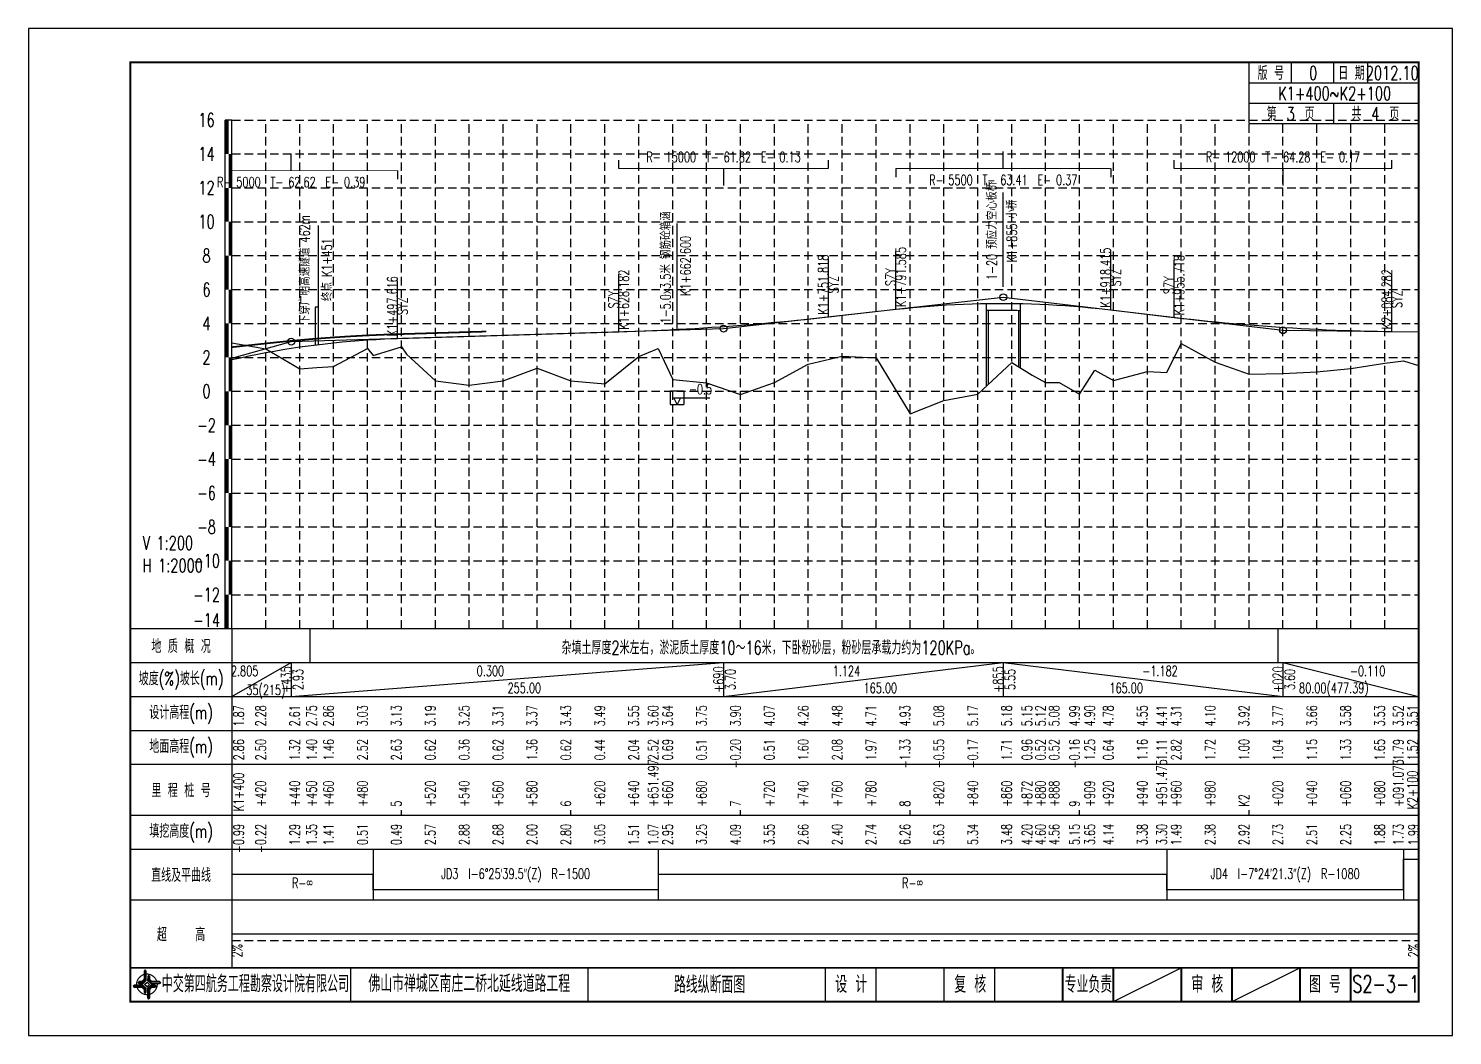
# Model space of a CAD drawing. Header units: inches. Extents: x 284 to 3896, y 3838 to 5329.
# Drawn here: x 2132 to 2972, y 4735 to 5329 of the extents above; entities that cross this region are included whole.
import ezdxf
from ezdxf.enums import TextEntityAlignment as Align

# ---------------------------------------------------------------- set-up
doc = ezdxf.new("R2010")
doc.units = ezdxf.units.IN
doc.header["$LTSCALE"] = 10
doc.linetypes.add('DASHED', pattern=[0.75, 0.5, -0.25])
for name, color, linetype in [('BPD1', 5, 'Continuous'), ('dmx', 7, 'Continuous'), ('pm', 7, 'Continuous'), ('shuju', 7, 'Continuous'), ('sjx', 1, 'Continuous'), ('xuxian', 6, 'ByLayer'), ('变坡点', 5, 'Continuous'), ('图框', 7, 'Continuous'), ('左超高', 6, 'ByLayer'), ('文字', 7, 'Continuous'), ('构造物', 6, 'Continuous'), ('标尺', 3, 'Continuous'), ('栏目', 3, 'Continuous'), ('桥梁', 6, 'Continuous'), ('次轮廓线', 7, 'Continuous'), ('网格', 250, 'ByLayer'), ('网格1', 252, 'ByLayer'), ('超高中心', 7, 'Continuous')]:
    doc.layers.add(name, color=color, linetype=linetype)
doc.styles.get("Standard").update_dxf_attribs({"font": 'simplex1.shx', "width": 0.7, "bigfont": 'hztxt.shx'})
doc.styles.add('变坡点', font='simplex1.shx', dxfattribs={"width": 0.7, "bigfont": 'hztxt.shx'})

# ---------------------------------------------------------------- blocks, each defined once
blk = doc.blocks.new('tb')
at = {"lineweight": -3}
h = blk.add_hatch(color=256, dxfattribs=at)
h.paths.add_polyline_path([(-1.23, -0.13), (-3.78, -0.14), (-4.14, -0.41), (-1.4, -0.44), (-0.56, -1.24), (-0.54, -2.62), (-0.27, -2.2), (-0.26, -1.06)])
h.paths.add_polyline_path([(0.13, -1.08), (0.14, -3.86), (0.41, -4.26), (0.44, -1.24), (1.25, -0.43), (2.66, -0.43), (2.26, -0.16), (1.07, -0.15)])
h.paths.add_polyline_path([(1.08, 0.3), (3.62, 0.3), (4.02, 0.56), (1.25, 0.57), (0.43, 1.39), (0.43, 2.8), (0.16, 2.41), (0.15, 1.24)])
h.paths.add_polyline_path([(-0.28, 1.21), (-0.28, 3.99), (-0.56, 4.39), (-0.57, 1.41), (-1.38, 0.6), (-2.74, 0.56), (-2.33, 0.3), (-1.2, 0.29)])
for p, q in [((-0.56, 4.39), (-0.57, 1.41)), ((-1.38, 0.6), (-2.74, 0.56)), ((-0.57, 1.41), (-1.38, 0.6)), ((0.43, 2.8), (0.43, 1.39)), ((0.43, 1.39), (1.25, 0.57)), ((1.25, 0.57), (4.02, 0.56)), ((-4.14, -0.41), (-1.4, -0.44)), ((-1.4, -0.44), (-0.56, -1.24)), ((-0.56, -1.24), (-0.54, -2.62)), ((0.41, -4.26), (0.44, -1.24)), ((0.44, -1.24), (1.25, -0.43)), ((1.25, -0.43), (2.66, -0.43))]:
    blk.add_line(p, q, dxfattribs=at)
at = {"lineweight": -3, "flags": 128}
for points in [[(-0.9, 3.99), (-0.9, 1.58), (-1.53, 0.91), (-2.34, 0.91), (-2.74, 0.56), (-2.33, 0.3), (-1.2, 0.29), (-0.28, 1.21), (-0.28, 3.99), (-0.56, 4.39)], [(-0.04, 0.77), (0.68, 0.04), (-0.04, -0.69), (-0.77, 0.05)], [(3.62, 0.92), (1.43, 0.92), (0.77, 1.54), (0.77, 2.38), (0.43, 2.8), (0.16, 2.41), (0.15, 1.24), (1.08, 0.3), (3.62, 0.3), (4.02, 0.56)], [(-3.73, -0.76), (-1.54, -0.76), (-0.89, -1.39), (-0.89, -2.21), (-0.54, -2.62), (-0.27, -2.2), (-0.26, -1.06), (-1.23, -0.13), (-3.78, -0.14), (-4.14, -0.41)], [(0.75, -3.85), (0.75, -1.43), (1.4, -0.78), (2.26, -0.78), (2.66, -0.43), (2.26, -0.16), (1.07, -0.15), (0.13, -1.08), (0.14, -3.86), (0.41, -4.26)]]:
    blk.add_lwpolyline(points, close=True, dxfattribs=at)
at = {"lineweight": -3, "const_width": 0.35, "flags": 128}
for points in [[(-0.9, 3.02, 0.324167), (-3.16, -0.14)], [(2.88, 0.92, 0.324403), (-0.24, 3.15)], [(0.75, -2.86, 0.325418), (3.02, 0.26)], [(-2.98, -0.76, 0.322976), (0.14, -2.98)]]:
    blk.add_lwpolyline(points, format="xyb", dxfattribs=at)
blk = doc.blocks.new('123')
at = {"linetype": 'Continuous'}
blk.add_lwpolyline([(1123.87, 4734.71), (1123.87, 5328.71), (283.87, 5328.71), (283.87, 4734.71)], close=True, dxfattribs=at)

msp = doc.modelspace()

# ---------------------------------------------------------------- linework, layer by layer
for p, q in [((2921.87, 5296.71), (2921.87, 5308.71)), ((2771.87, 4754.71), (2811.87, 4774.71))]:
    msp.add_line(p, q)
at = {"linetype": 'Continuous', "const_width": 1.2}
msp.add_lwpolyline([(2951.87, 5308.71), (2191.87, 5308.71), (2191.87, 4754.71), (2951.87, 4754.71), (2951.87, 5308.71)], dxfattribs=at)
at = {"const_width": 0.8}
msp.add_lwpolyline([(2191.87, 4774.71), (2951.87, 4774.71)], dxfattribs=at)
at = {"layer": 'BPD1', "color": 7}
for p, q in [((2251.87, 4934.71), (2286.87, 4954.71)), ((2286.87, 4934.71), (2541.87, 4954.71)), ((2541.87, 4954.71), (2541.87, 4934.71)), ((2541.87, 4934.71), (2706.87, 4954.71)), ((2706.87, 4954.71), (2706.87, 4934.71)), ((2706.87, 4954.71), (2871.87, 4934.71)), ((2871.87, 4954.71), (2871.87, 4934.71)), ((2871.87, 4954.71), (2951.87, 4934.71))]:
    msp.add_line(p, q, dxfattribs=at)
at = {"layer": 'BPD1', "color": 7, "flags": 128}
for points in [[(2510.47, 5114.95), (2518.47, 5114.95)], [(2510.47, 5114.95), (2510.47, 5106.95)], [(2518.47, 5114.95), (2518.47, 5106.95)], [(2510.47, 5106.95), (2518.47, 5106.95)]]:
    msp.add_lwpolyline(points, dxfattribs=at)
at = {"layer": 'BPD1', "color": 7}
msp.add_lwpolyline([(2516.47, 5110.95), (2514.47, 5106.95), (2512.47, 5110.95), (2533.7, 5110.95)], dxfattribs=at)
at = {"layer": 'dmx'}
msp.add_line((2302.89, 5164.32), (2302.89, 5212.6), dxfattribs=at)
at = {"layer": 'dmx', "flags": 128}
for points in [[(2302.89, 5142.32), (2302.89, 5164.32), (2300.89, 5164.32), (2300.89, 5142.11)], [(2251.87, 5143.34), (2271.87, 5139.73), (2291.87, 5127.94), (2301.87, 5128.71), (2311.87, 5129.27), (2331.87, 5139.92), (2335.09, 5135.79), (2351.87, 5141.02), (2354.87, 5136.62), (2371.87, 5120.88), (2391.87, 5118.34), (2411.87, 5120.92), (2431.87, 5128.31), (2451.87, 5120.96), (2471.87, 5119.1), (2491.87, 5135.14), (2503.36, 5139.94), (2511.87, 5121.57), (2531.87, 5119.78), (2551.87, 5112.75), (2571.87, 5119.86), (2591.87, 5130.73), (2611.87, 5135.49), (2631.87, 5134.4), (2651.87, 5101.41), (2671.87, 5109.2), (2691.87, 5113.02), (2711.87, 5131.76), (2723.87, 5124.29), (2731.87, 5119.88), (2739.87, 5119.88), (2751.87, 5113.09), (2760.87, 5127.25), (2771.87, 5121.15), (2791.87, 5126.36), (2803.34, 5125.85), (2811.87, 5142.96), (2831.87, 5131.88), (2851.87, 5124.72), (2871.87, 5125.16), (2891.87, 5126.23), (2911.87, 5128.06), (2931.87, 5131.23), (2942.94, 5132.66), (2951.87, 5129.91)]]:
    msp.add_lwpolyline(points, dxfattribs=at)
at = {"layer": 'pm', "flags": 128}
msp.add_lwpolyline([(2251.87, 4829.71, 0.8, 0.8, 0), (2335.09, 4829.71, 0.8, 0.8, 0), (2335.09, 4820.71, 0.8, 0.8, 0), (2503.36, 4820.71, 0.8, 0.8, 0), (2503.36, 4829.71, 0.8, 0.8, 0), (2803.34, 4829.71, 0.8, 0.8, 0), (2803.34, 4820.71, 0.8, 0.8, 0), (2942.94, 4820.71, 0.8, 0.8, 0), (2942.94, 4829.71, 0.8, 0.8, 0), (2942.94, 4838.71, 0.8, 0.8, 0), (2951.87, 4838.71, 0.8, 0.8, 0)], format="xyseb", dxfattribs=at)
at = {"layer": 'shuju'}
for p, q in [((2286.87, 4954.71), (2286.87, 4934.71)), ((2351.87, 4864.71), (2351.87, 4867.71)), ((2451.87, 4864.71), (2451.87, 4867.71)), ((2551.87, 4864.71), (2551.87, 4867.71)), ((2651.87, 4864.71), (2651.87, 4867.71)), ((2751.87, 4864.71), (2751.87, 4867.71)), ((2851.87, 4864.71), (2851.87, 4867.71))]:
    msp.add_line(p, q, dxfattribs=at)
at = {"layer": 'sjx', "flags": 128}
msp.add_lwpolyline([(2251.87, 5133.43), (2256.87, 5134.54), (2261.87, 5135.59), (2266.87, 5136.59), (2271.87, 5137.54), (2276.87, 5138.44), (2281.87, 5139.29), (2286.87, 5140.09), (2291.87, 5140.84), (2296.87, 5141.55), (2301.87, 5142.2), (2306.87, 5142.8), (2311.87, 5143.35), (2316.87, 5143.85), (2321.87, 5144.3), (2326.87, 5144.7), (2331.87, 5145.05), (2336.87, 5145.35), (2341.87, 5145.61), (2346.87, 5145.81), (2349.48, 5145.89), (2480.05, 5149.81), (2485.05, 5149.97), (2490.05, 5150.14), (2495.05, 5150.33), (2500.05, 5150.54), (2505.05, 5150.77), (2510.05, 5151.01), (2515.05, 5151.27), (2520.05, 5151.54), (2525.05, 5151.83), (2530.05, 5152.14), (2535.05, 5152.47), (2540.05, 5152.81), (2545.05, 5153.17), (2550.05, 5153.54), (2555.05, 5153.93), (2560.05, 5154.34), (2565.05, 5154.77), (2570.05, 5155.21), (2575.05, 5155.67), (2580.05, 5156.14), (2585.05, 5156.63), (2590.05, 5157.14), (2595.05, 5157.67), (2600.05, 5158.21), (2603.68, 5158.61), (2643.45, 5163.08), (2648.45, 5163.62), (2653.45, 5164.12), (2658.45, 5164.57), (2663.45, 5164.97), (2668.45, 5165.33), (2673.45, 5165.64), (2678.45, 5165.91), (2683.45, 5166.13), (2688.45, 5166.3), (2693.45, 5166.43), (2698.45, 5166.52), (2703.45, 5166.56), (2708.45, 5166.55), (2713.45, 5166.5), (2718.45, 5166.4), (2723.45, 5166.26), (2728.45, 5166.07), (2733.45, 5165.84), (2738.45, 5165.56), (2743.45, 5165.24), (2748.45, 5164.87), (2753.45, 5164.45), (2758.45, 5163.99), (2763.45, 5163.48), (2768.45, 5162.93), (2770.28, 5162.72), (2807.58, 5158.31), (2812.58, 5157.73), (2817.58, 5157.17), (2822.58, 5156.63), (2827.58, 5156.11), (2832.58, 5155.62), (2837.58, 5155.14), (2842.58, 5154.69), (2847.58, 5154.25), (2852.58, 5153.84), (2857.58, 5153.44), (2862.58, 5153.07), (2867.58, 5152.72), (2872.58, 5152.39), (2877.58, 5152.08), (2882.58, 5151.79), (2887.58, 5151.52), (2892.58, 5151.28), (2897.58, 5151.05), (2902.58, 5150.85), (2907.58, 5150.66), (2912.58, 5150.5), (2917.58, 5150.35), (2922.58, 5150.23), (2927.58, 5150.13), (2932.58, 5150.05), (2936.15, 5150.01), (2951.87, 5149.83)], dxfattribs=at)
at = {"layer": 'sjx', "color": 4, "linetype": 'DASHED', "const_width": 1, "flags": 128}
msp.add_lwpolyline([(2251.87, 5140.75), (2272.56, 5142.99), (2277.56, 5143.52), (2282.56, 5144.03), (2287.56, 5144.51), (2292.56, 5144.97), (2297.56, 5145.4), (2302.56, 5145.8), (2307.56, 5146.18), (2312.56, 5146.54), (2317.56, 5146.87), (2322.56, 5147.17), (2327.56, 5147.46), (2332.56, 5147.71), (2337.56, 5147.94), (2342.56, 5148.15), (2347.56, 5148.33), (2351.17, 5148.44), (2401.87, 5149.96)], dxfattribs=at)
at = {"layer": 'xuxian'}
for p, q in [((2335.09, 4844.71), (2335.09, 4814.71)), ((2503.36, 4844.71), (2503.36, 4814.71)), ((2803.34, 4844.71), (2803.34, 4814.71)), ((2942.94, 4844.71), (2942.94, 4814.71)), ((2942.94, 4844.71), (2942.94, 4814.71))]:
    msp.add_line(p, q, dxfattribs=at)
at = {"layer": '变坡点'}
for p, q in [((2286.87, 5244.85), (2286.87, 5254.85)), ((2480.05, 5246.11), (2480.05, 5251.11)), ((2603.68, 5246.11), (2603.68, 5251.11)), ((2706.87, 5246.11), (2706.87, 5256.11)), ((2807.58, 5246.11), (2807.58, 5251.11)), ((2936.15, 5246.11), (2936.15, 5251.11)), ((2349.48, 5244.85), (2349.48, 5239.85)), ((2541.87, 5246.11), (2541.87, 5236.11)), ((2643.45, 5246.11), (2643.45, 5241.11)), ((2770.28, 5246.11), (2770.28, 5241.11)), ((2871.87, 5246.11), (2871.87, 5236.11)), ((2603.68, 5158.61), (2603.68, 5192.61)), ((2643.45, 5163.08), (2643.45, 5197.08)), ((2770.28, 5162.72), (2770.28, 5196.72)), ((2807.58, 5158.31), (2807.58, 5192.31)), ((2480.05, 5149.81), (2480.05, 5183.81)), ((2936.15, 5150.01), (2936.15, 5184.01)), ((2349.48, 5145.89), (2349.48, 5179.89))]:
    msp.add_line(p, q, dxfattribs=at)
at = {"layer": '变坡点', "flags": 128}
for points in [[(2251.87, 5244.85, 0.5, 0.5, 0), (2349.48, 5244.85, 0.5, 0.5, 0)], [(2480.05, 5246.11, 0.5, 0.5, 0), (2603.68, 5246.11, 0.5, 0.5, 0)], [(2643.45, 5246.11, 0.5, 0.5, 0), (2770.28, 5246.11, 0.5, 0.5, 0)], [(2807.58, 5246.11, 0.5, 0.5, 0), (2936.15, 5246.11, 0.5, 0.5, 0)]]:
    msp.add_lwpolyline(points, format="xyseb", dxfattribs=at)
msp.add_lwpolyline([(2251.87, 5134.2), (2286.87, 5144.01), (2541.87, 5151.66), (2706.87, 5170.21), (2871.87, 5150.71), (2951.87, 5149.83)], dxfattribs=at)
at = {"layer": '变坡点'}
for centre in [(2706.87, 5170.21), (2541.87, 5151.66), (2871.87, 5150.71), (2286.87, 5144.01)]:
    msp.add_circle(centre, 2, dxfattribs=at)
at = {"layer": '图框', "const_width": 0.8}
msp.add_lwpolyline([(2321.87, 4774.71), (2321.87, 4754.71)], dxfattribs=at)
at = {"layer": '左超高', "color": 7, "linetype": 'DASHED', "flags": 128}
msp.add_lwpolyline([(2251.87, 4790.71), (2951.87, 4790.71)], dxfattribs=at)
at = {"layer": '文字'}
msp.add_line((2841.87, 4754.71), (2881.87, 4774.71), dxfattribs=at)
for points, const_width in [([(2461.87, 4754.71), (2461.87, 4774.71)], 0.8), ([(2601.87, 4754.71), (2601.87, 4774.71)], 0.8), ([(2631.87, 4754.71), (2631.87, 4774.71)], 0.8), ([(2671.87, 4754.71), (2671.87, 4774.71)], 0.8), ([(2701.87, 4754.71), (2701.87, 4774.71)], 0.8), ([(2741.87, 4754.71), (2741.87, 4774.71)], 1.2), ([(2741.87, 4754.71), (2741.87, 4774.71)], 1.2), ([(2771.87, 4754.71), (2771.87, 4774.71)], 1.2), ([(2811.87, 4754.71), (2811.87, 4774.71)], 1.2), ([(2841.87, 4754.71), (2841.87, 4774.71)], 1.2), ([(2881.87, 4754.71), (2881.87, 4774.71)], 1.2), ([(2911.87, 4754.71), (2911.87, 4774.71)], 1.2)]:
    msp.add_lwpolyline(points, dxfattribs=dict(at, const_width=const_width))
at = {"layer": '构造物'}
msp.add_line((2514.47, 5150.9), (2514.47, 5213.62), dxfattribs=at)
at = {"layer": '标尺'}
for p, q in [((2251.87, 5274.71), (2247.87, 5274.71)), ((2247.87, 4974.71), (2247.87, 5274.71)), ((2251.87, 4974.71), (2251.87, 5274.71)), ((2191.87, 4974.71), (2951.87, 4974.71)), ((2298, 4954.71), (2298, 4974.71))]:
    msp.add_line(p, q, dxfattribs=at)
at = {"layer": '标尺', "flags": 128}
for points in [[(2248.87, 5254.71, 2, 2, 0), (2248.87, 5274.71, 2, 2, 0)], [(2250.87, 5234.71, 2, 2, 0), (2250.87, 5254.71, 2, 2, 0)], [(2248.87, 5214.71, 2, 2, 0), (2248.87, 5234.71, 2, 2, 0)], [(2250.87, 5194.71, 2, 2, 0), (2250.87, 5214.71, 2, 2, 0)], [(2248.87, 5174.71, 2, 2, 0), (2248.87, 5194.71, 2, 2, 0)], [(2250.87, 5154.71, 2, 2, 0), (2250.87, 5174.71, 2, 2, 0)], [(2248.87, 5134.71, 2, 2, 0), (2248.87, 5154.71, 2, 2, 0)], [(2250.87, 5114.71, 2, 2, 0), (2250.87, 5134.71, 2, 2, 0)], [(2248.87, 5094.71, 2, 2, 0), (2248.87, 5114.71, 2, 2, 0)], [(2250.87, 5074.71, 2, 2, 0), (2250.87, 5094.71, 2, 2, 0)], [(2248.87, 5054.71, 2, 2, 0), (2248.87, 5074.71, 2, 2, 0)], [(2250.87, 5034.71, 2, 2, 0), (2250.87, 5054.71, 2, 2, 0)], [(2248.87, 5014.71, 2, 2, 0), (2248.87, 5034.71, 2, 2, 0)], [(2250.87, 4994.71, 2, 2, 0), (2250.87, 5014.71, 2, 2, 0)], [(2248.87, 4974.71, 2, 2, 0), (2248.87, 4994.71, 2, 2, 0)]]:
    msp.add_lwpolyline(points, format="xyseb", dxfattribs=at)
at = {"layer": '栏目'}
for p, q in [((2191.87, 4974.71), (2191.87, 4774.71)), ((2251.87, 4974.71), (2251.87, 4774.71)), ((2869, 4954.71), (2869, 4974.71)), ((2191.87, 4954.71), (2951.87, 4954.71)), ((2191.87, 4934.71), (2951.87, 4934.71)), ((2191.87, 4914.71), (2951.87, 4914.71)), ((2191.87, 4894.71), (2951.87, 4894.71)), ((2191.87, 4864.71), (2951.87, 4864.71)), ((2191.87, 4844.71), (2951.87, 4844.71)), ((2191.87, 4814.71), (2951.87, 4814.71)), ((2191.87, 4774.71), (2951.87, 4774.71))]:
    msp.add_line(p, q, dxfattribs=at)
at = {"layer": '桥梁'}
for p, q in [((2706.87, 5176.32), (2706.87, 5231.96)), ((2696.87, 5166.4), (2696.87, 5117.71)), ((2716.87, 5166.34), (2716.87, 5128.65)), ((2697.87, 5162.51), (2697.87, 5118.65)), ((2715.87, 5162.46), (2715.87, 5129.27))]:
    msp.add_line(p, q, dxfattribs=at)
at = {"layer": '桥梁', "flags": 128}
msp.add_lwpolyline([(2696.87, 5162.5), (2697.87, 5162.51), (2698.87, 5162.52), (2699.87, 5162.53), (2700.87, 5162.54), (2701.87, 5162.55), (2702.87, 5162.55), (2703.87, 5162.56), (2704.87, 5162.56), (2705.87, 5162.56), (2706.87, 5162.56), (2707.87, 5162.55), (2708.87, 5162.55), (2709.87, 5162.54), (2710.87, 5162.53), (2711.87, 5162.52), (2712.87, 5162.51), (2713.87, 5162.49), (2714.87, 5162.48), (2715.87, 5162.46), (2716.87, 5162.44)], dxfattribs=at)
at = {"layer": '次轮廓线'}
for p, q in [((2851.87, 5272.71), (2851.87, 5308.71)), ((2876.87, 5296.71), (2876.87, 5308.71)), ((2901.87, 5296.71), (2901.87, 5308.71)), ((2851.87, 5296.71), (2951.87, 5296.71)), ((2851.87, 5284.71), (2951.87, 5284.71)), ((2901.87, 5272.71), (2901.87, 5284.71)), ((2851.87, 5272.71), (2951.87, 5272.71))]:
    msp.add_line(p, q, dxfattribs=at)
at = {"layer": '网格', "linetype": 'DASHED'}
for p, q in [((2251.87, 5274.71), (2951.87, 5274.71)), ((2271.87, 4974.71), (2271.87, 5274.71)), ((2291.87, 4974.71), (2291.87, 5274.71)), ((2311.87, 4974.71), (2311.87, 5274.71)), ((2331.87, 4974.71), (2331.87, 5274.71)), ((2371.87, 4974.71), (2371.87, 5274.71)), ((2391.87, 4974.71), (2391.87, 5274.71)), ((2411.87, 4974.71), (2411.87, 5274.71)), ((2431.87, 4974.71), (2431.87, 5274.71)), ((2471.87, 4974.71), (2471.87, 5274.71)), ((2491.87, 4974.71), (2491.87, 5274.71)), ((2511.87, 4974.71), (2511.87, 5274.71)), ((2531.87, 4974.71), (2531.87, 5274.71)), ((2571.87, 4974.71), (2571.87, 5274.71)), ((2591.87, 4974.71), (2591.87, 5274.71)), ((2611.87, 4974.71), (2611.87, 5274.71)), ((2631.87, 4974.71), (2631.87, 5274.71)), ((2671.87, 4974.71), (2671.87, 5274.71)), ((2691.87, 4974.71), (2691.87, 5274.71)), ((2711.87, 4974.71), (2711.87, 5274.71)), ((2731.87, 4974.71), (2731.87, 5274.71)), ((2771.87, 4974.71), (2771.87, 5274.71)), ((2791.87, 4974.71), (2791.87, 5274.71)), ((2811.87, 4974.71), (2811.87, 5274.71)), ((2831.87, 4974.71), (2831.87, 5274.71)), ((2871.87, 4974.71), (2871.87, 5274.71)), ((2891.87, 4974.71), (2891.87, 5274.71)), ((2911.87, 4974.71), (2911.87, 5274.71)), ((2931.87, 4974.71), (2931.87, 5274.71)), ((2251.87, 5254.71), (2951.87, 5254.71)), ((2251.87, 5234.71), (2951.87, 5234.71)), ((2251.87, 5194.71), (2951.87, 5194.71)), ((2251.87, 5174.71), (2951.87, 5174.71)), ((2251.87, 5154.71), (2951.87, 5154.71)), ((2251.87, 5134.71), (2951.87, 5134.71)), ((2251.87, 5094.71), (2951.87, 5094.71)), ((2251.87, 5074.71), (2951.87, 5074.71)), ((2251.87, 5054.71), (2951.87, 5054.71)), ((2251.87, 5034.71), (2951.87, 5034.71)), ((2251.87, 4994.71), (2951.87, 4994.71))]:
    msp.add_line(p, q, dxfattribs=at)
at = {"layer": '网格1', "linetype": 'DASHED'}
for p, q in [((2351.87, 4974.71), (2351.87, 5274.71)), ((2451.87, 4974.71), (2451.87, 5274.71)), ((2551.87, 4974.71), (2551.87, 5274.71)), ((2651.87, 4974.71), (2651.87, 5274.71)), ((2751.87, 4974.71), (2751.87, 5274.71)), ((2851.87, 4974.71), (2851.87, 5274.71)), ((2251.87, 5214.71), (2951.87, 5214.71)), ((2251.87, 5114.71), (2951.87, 5114.71)), ((2251.87, 5014.71), (2951.87, 5014.71))]:
    msp.add_line(p, q, dxfattribs=at)
at = {"layer": '超高中心'}
msp.add_line((2251.87, 4794.71), (2951.87, 4794.71), dxfattribs=at)

# ---------------------------------------------------------------- block references
at = {"layer": '图框', "lineweight": -3, "xscale": 2, "yscale": 2, "zscale": 2}
msp.add_blockref('tb', (2201.86, 4764.72), dxfattribs=at)
at = {"layer": '栏目'}
msp.add_blockref('123', (1848, 0), dxfattribs=at)

# ---------------------------------------------------------------- texts
at = {"width": 0.7}
for s, p in [('版 号', (2864.69, 5302.39)), ('0', (2889.69, 5302.39)), ('日 期', (2912.31, 5302.39)), ('2012.10', (2936.28, 5302.39)), ('K1+400~K2+100', (2902.34, 5290.39)), ('第\u30003\u3000页', (2876.37, 5278.39)), ('共\u30004\u3000页', (2926.37, 5278.39))]:
    msp.add_text(s, height=8, dxfattribs=at).set_placement(p, align=Align.MIDDLE_CENTER)
at = {"insert": (2199.21, 5029.29), "char_height": 8, "width": 59.6333, "attachment_point": 1}
msp.add_mtext('V 1:200\\P\\pt32;H 1:2000', dxfattribs=at)
at = {"layer": 'BPD1', "color": 7, "width": 0.7}
msp.add_text('-0.5', height=6, dxfattribs=at).set_placement((2521.47, 5112.95))
for s, p in [('2.805', (2259.37, 4946.71)), ('0.300', (2404.37, 4946.71)), ('1.124', (2614.37, 4946.71)), ('-1.182', (2799.37, 4946.71)), ('-0.110', (2921.87, 4946.71)), ('35(215)', (2271.91, 4935.58)), ('255.00', (2424.37, 4936.71)), ('165.00', (2634.37, 4936.71)), ('165.00', (2779.37, 4936.71)), ('80.00(477.39)', (2901.87, 4936.71))]:
    msp.add_text(s, height=6, dxfattribs=at).set_placement(p, align=Align.CENTER)
at = {"layer": 'pm', "width": 0.7}
for s, p in [('JD3  I-6°25′39.5″(Z)  R-1500', (2419.23, 4829.71)), ('JD4  I-7°24′21.3″(Z)  R-1080', (2873.14, 4829.71)), ('R-∞', (2293.48, 4824.71)), ('R-∞', (2653.35, 4824.71))]:
    msp.add_text(s, height=6, dxfattribs=at).set_placement(p, align=Align.MIDDLE)
at = {"layer": 'shuju', "width": 0.7}
for s, p in [('+435', (2283.87, 4944.71)), ('2.93', (2290.87, 4944.71)), ('+690', (2538.87, 4944.71)), ('3.70', (2545.87, 4944.71)), ('+855', (2703.87, 4944.71)), ('5.55', (2710.87, 4944.71)), ('+020', (2868.87, 4944.71)), ('3.60', (2875.87, 4944.71)), ('2%', (2254.87, 4784.71)), ('2%', (2254.87, 4784.71)), ('2%', (2948.87, 4784.71)), ('2%', (2948.87, 4784.71))]:
    msp.add_text(s, height=6, rotation=90, dxfattribs=at).set_placement(p, align=Align.MIDDLE)
for s, p in [('1.87', (2252.87, 4929.58)), ('2.86', (2252.87, 4909.58)), ('-0.99', (2252.87, 4859.58))]:
    msp.add_text(s, height=6, rotation=90, dxfattribs=at).set_placement(p, align=Align.TOP_RIGHT)
for s, p in [('2.28', (2271.87, 4929.58)), ('2.61', (2291.87, 4929.58)), ('2.75', (2301.87, 4929.58)), ('2.86', (2311.87, 4929.58)), ('3.03', (2331.87, 4929.58)), ('3.13', (2351.87, 4929.58)), ('3.19', (2371.87, 4929.58)), ('3.25', (2391.87, 4929.58)), ('3.31', (2411.87, 4929.58)), ('3.37', (2431.87, 4929.58)), ('3.43', (2451.87, 4929.58)), ('3.49', (2471.87, 4929.58)), ('3.55', (2491.87, 4929.58)), ('3.60', (2503.36, 4929.58)), ('3.64', (2511.87, 4929.58)), ('3.75', (2531.87, 4929.58)), ('3.90', (2551.87, 4929.58)), ('4.07', (2571.87, 4929.58)), ('4.26', (2591.87, 4929.58)), ('4.48', (2611.87, 4929.58)), ('4.71', (2631.87, 4929.58)), ('4.93', (2651.87, 4929.58)), ('5.08', (2671.87, 4929.58)), ('5.17', (2691.87, 4929.58)), ('5.18', (2711.87, 4929.58)), ('5.15', (2723.87, 4929.58)), ('5.12', (2731.87, 4929.58)), ('5.08', (2739.87, 4929.58)), ('4.99', (2751.87, 4929.58)), ('4.90', (2760.87, 4929.58)), ('4.78', (2771.87, 4929.58)), ('4.55', (2791.87, 4929.58)), ('4.41', (2803.34, 4929.58)), ('4.31', (2811.87, 4929.58)), ('4.10', (2831.87, 4929.58)), ('3.92', (2851.87, 4929.58)), ('3.77', (2871.87, 4929.58)), ('3.66', (2891.87, 4929.58)), ('3.58', (2911.87, 4929.58)), ('3.53', (2931.87, 4929.58)), ('3.52', (2942.94, 4929.58)), ('3.51', (2951.34, 4929.58)), ('2.50', (2271.87, 4909.58)), ('1.32', (2291.87, 4909.58)), ('1.40', (2301.87, 4909.58)), ('1.46', (2311.87, 4909.58)), ('2.52', (2331.87, 4909.58)), ('2.63', (2351.87, 4909.58)), ('0.62', (2371.87, 4909.58)), ('0.36', (2391.87, 4909.58)), ('0.62', (2411.87, 4909.58)), ('1.36', (2431.87, 4909.58)), ('0.62', (2451.87, 4909.58)), ('0.44', (2471.87, 4909.58)), ('2.04', (2491.87, 4909.58)), ('2.52', (2503.36, 4909.58)), ('0.69', (2511.87, 4909.58)), ('0.51', (2531.87, 4909.58)), ('-0.20', (2551.87, 4909.58)), ('0.51', (2571.87, 4909.58)), ('1.60', (2591.87, 4909.58)), ('2.08', (2611.87, 4909.58)), ('1.97', (2631.87, 4909.58)), ('-1.33', (2651.87, 4909.58)), ('-0.55', (2671.87, 4909.58)), ('-0.17', (2691.87, 4909.58)), ('1.71', (2711.87, 4909.58)), ('0.96', (2723.87, 4909.58)), ('0.52', (2731.87, 4909.58)), ('0.52', (2739.87, 4909.58)), ('-0.16', (2751.87, 4909.58)), ('1.25', (2760.87, 4909.58)), ('0.64', (2771.87, 4909.58)), ('1.16', (2791.87, 4909.58)), ('1.11', (2803.34, 4909.58)), ('2.82', (2811.87, 4909.58)), ('1.72', (2831.87, 4909.58)), ('1.00', (2851.87, 4909.58)), ('1.04', (2871.87, 4909.58)), ('1.15', (2891.87, 4909.58)), ('1.33', (2911.87, 4909.58)), ('1.65', (2931.87, 4909.58)), ('1.79', (2942.94, 4909.58)), ('1.52', (2951.34, 4909.58)), ('-0.22', (2271.87, 4859.58)), ('1.29', (2291.87, 4859.58)), ('1.35', (2301.87, 4859.58)), ('1.41', (2311.87, 4859.58)), ('0.51', (2331.87, 4859.58)), ('0.49', (2351.87, 4859.58)), ('2.57', (2371.87, 4859.58)), ('2.88', (2391.87, 4859.58)), ('2.68', (2411.87, 4859.58)), ('2.00', (2431.87, 4859.58)), ('2.80', (2451.87, 4859.58)), ('3.05', (2471.87, 4859.58)), ('1.51', (2491.87, 4859.58)), ('1.07', (2503.36, 4859.58)), ('2.95', (2511.87, 4859.58)), ('3.25', (2531.87, 4859.58)), ('4.09', (2551.87, 4859.58)), ('3.55', (2571.87, 4859.58)), ('2.66', (2591.87, 4859.58)), ('2.40', (2611.87, 4859.58)), ('2.74', (2631.87, 4859.58)), ('6.26', (2651.87, 4859.58)), ('5.63', (2671.87, 4859.58)), ('5.34', (2691.87, 4859.58)), ('3.48', (2711.87, 4859.58)), ('4.20', (2723.87, 4859.58)), ('4.60', (2731.87, 4859.58)), ('4.56', (2739.87, 4859.58)), ('5.15', (2751.87, 4859.58)), ('3.65', (2760.87, 4859.58)), ('4.14', (2771.87, 4859.58)), ('3.38', (2791.87, 4859.58)), ('3.30', (2803.34, 4859.58)), ('1.49', (2811.87, 4859.58)), ('2.38', (2831.87, 4859.58)), ('2.92', (2851.87, 4859.58)), ('2.73', (2871.87, 4859.58)), ('2.51', (2891.87, 4859.58)), ('2.25', (2911.87, 4859.58)), ('1.88', (2931.87, 4859.58)), ('1.73', (2942.94, 4859.58)), ('1.99', (2951.87, 4859.58))]:
    msp.add_text(s, height=6, rotation=90, dxfattribs=at).set_placement(p, align=Align.RIGHT)
msp.add_text('K1+400', height=6, rotation=90, dxfattribs=at).set_placement((2252.87, 4866.98), align=Align.TOP_LEFT)
for s, p in [('+651.497', (2503.36, 4869.58)), ('+951.475', (2803.34, 4869.58)), ('+091.073', (2942.94, 4869.58)), ('K2+100', (2951.22, 4868.08)), ('+420', (2271.87, 4869.58)), ('+440', (2291.87, 4869.58)), ('+450', (2301.87, 4869.58)), ('+460', (2311.87, 4869.58)), ('+480', (2331.87, 4869.58)), ('+520', (2371.87, 4869.58)), ('+540', (2391.87, 4869.58)), ('+560', (2411.87, 4869.58)), ('+580', (2431.87, 4869.58)), ('+620', (2471.87, 4869.58)), ('+640', (2491.87, 4869.58)), ('+660', (2511.87, 4869.58)), ('+680', (2531.87, 4869.58)), ('+720', (2571.87, 4869.58)), ('+740', (2591.87, 4869.58)), ('+760', (2611.87, 4869.58)), ('+780', (2631.87, 4869.58)), ('+820', (2671.87, 4869.58)), ('+840', (2691.87, 4869.58)), ('+860', (2711.87, 4869.58)), ('+872', (2723.87, 4869.58)), ('+880', (2731.87, 4869.58)), ('+888', (2739.87, 4869.58)), ('+909', (2760.87, 4869.58)), ('+920', (2771.87, 4869.58)), ('+940', (2791.87, 4869.58)), ('+960', (2811.87, 4869.58)), ('+980', (2831.87, 4869.58)), ('+020', (2871.87, 4869.58)), ('+040', (2891.87, 4869.58)), ('+060', (2911.87, 4869.58)), ('+080', (2931.87, 4869.58)), ('5', (2351.87, 4869.71)), ('6', (2451.87, 4869.71)), ('7', (2551.87, 4869.71)), ('8', (2651.87, 4869.71)), ('9', (2751.87, 4869.71)), ('K2', (2851.87, 4869.71))]:
    msp.add_text(s, height=6, rotation=90, dxfattribs=at).set_placement(p)
at = {"layer": '变坡点', "width": 0.7}
for s, p in [('R- 15000  T- 61.82  E- 0.13', (2541.87, 5252.86)), ('R- 12000  T- 64.28  E- 0.17', (2871.87, 5252.86)), ('R- 5500  T- 63.41  E- 0.37', (2706.87, 5239.36)), ('R- 5000  T- 62.62  E- 0.39', (2286.87, 5238.1))]:
    msp.add_text(s, height=6, dxfattribs=at).set_placement(p, align=Align.MIDDLE)
at = {"layer": '变坡点', "style": '变坡点', "width": 0.7}
for s, p in [('K1+751.818', (2600.68, 5177.61)), ('K1+791.585', (2646.45, 5182.08)), ('K1+918.415', (2767.28, 5181.72)), ('K1+955.718', (2810.58, 5177.31)), ('K1+628.182', (2483.05, 5168.81)), ('SZY', (2640.45, 5182.08)), ('SYZ', (2773.28, 5181.72)), ('K2+084.282', (2933.15, 5169.01)), ('K1+497.616', (2346.48, 5164.89)), ('SYZ', (2606.68, 5177.61)), ('SZY', (2804.58, 5177.31)), ('SYZ', (2352.48, 5164.89)), ('SZY', (2477.05, 5168.81)), ('SYZ', (2939.15, 5169.01))]:
    msp.add_text(s, height=6, rotation=90, dxfattribs=at).set_placement(p, align=Align.MIDDLE)
at = {"layer": '图框'}
for s, width, p in [('中交第四航务工程勘察设计院有限公司', 0.65, (2265.73, 4765.21)), ('佛山市禅城区南庄二桥北延线道路工程', 0.7, (2391.87, 4765.34))]:
    msp.add_text(s, height=10, dxfattribs=dict(at, width=width)).set_placement(p, align=Align.MIDDLE_CENTER)
at = {"layer": '文字', "width": 0.7}
for s, p in [('设 计', (2617.19, 4764.9)), ('复 核', (2687.38, 4764.9)), ('专业负责', (2757.08, 4764.9)), ('审 核', (2827.24, 4764.9)), ('图 号', (2896.63, 4764.9)), ('S2-3-1', (2932.54, 4765.11))]:
    msp.add_text(s, height=10, dxfattribs=at).set_placement(p, align=Align.MIDDLE_CENTER)
msp.add_attdef('路线纵断面图', text='图 纸 名 称', height=10, dxfattribs=at).set_placement((2533.61, 4764.71), align=Align.MIDDLE_CENTER)
at = {"layer": '标尺', "width": 0.7}
for s, p in [('16', (2236.87, 5274.71)), ('14', (2236.87, 5254.71)), ('12', (2236.87, 5234.71)), ('10', (2236.87, 5214.71)), ('8', (2236.87, 5194.71)), ('6', (2236.87, 5174.71)), ('4', (2236.87, 5154.71)), ('2', (2236.87, 5134.71)), ('0', (2236.87, 5114.71)), ('-2', (2236.87, 5094.71)), ('-4', (2236.87, 5074.71)), ('-6', (2236.87, 5054.71)), ('-8', (2236.87, 5034.71)), ('-10', (2236.87, 5014.71)), ('-12', (2236.87, 4994.71)), ('-14', (2236.87, 4979.71))]:
    msp.add_text(s, height=8, dxfattribs=at).set_placement(p, align=Align.MIDDLE)
at = {"layer": '栏目', "width": 0.7}
for s, p in [('地 质 概 况', (2221.87, 4964.71)), ('杂填土厚度2米左右，淤泥质土厚度10～16米，下卧粉砂层，粉砂层承载力约为120KPa。', (2569.87, 4963.8)), ('坡度(%)坡长(m)', (2221.87, 4944.71)), ('设计高程(m)', (2221.87, 4924.71)), ('地面高程(m)', (2221.87, 4904.71)), ('里 程 桩 号', (2221.87, 4879.71)), ('填挖高度(m)', (2221.87, 4854.71)), ('直线及平曲线', (2221.87, 4829.71)), ('超    高', (2221.87, 4794.71))]:
    msp.add_text(s, height=8, dxfattribs=at).set_placement(p, align=Align.MIDDLE)
at = {"layer": '桥梁', "color": 6, "width": 0.7}
for s, p in [('1-20 预应力空心板桥', (2704.87, 5209.33)), ('下穿广明高速隧道 462m', (2299.53, 5186.4)), ('1-5.0x3.5米 钢筋砼箱涵', (2512.47, 5187.86))]:
    msp.add_text(s, height=6, rotation=90, dxfattribs=at).set_placement(p, align=Align.BOTTOM_CENTER)
for s, p in [('K1+855 小桥', (2708.87, 5209.33)), ('终点 K1+451', (2304.89, 5186.4)), ('K1+662.600', (2516.47, 5188.68))]:
    msp.add_text(s, height=6, rotation=90, dxfattribs=at).set_placement(p, align=Align.TOP_CENTER)

doc.saveas('drawing.dxf')
